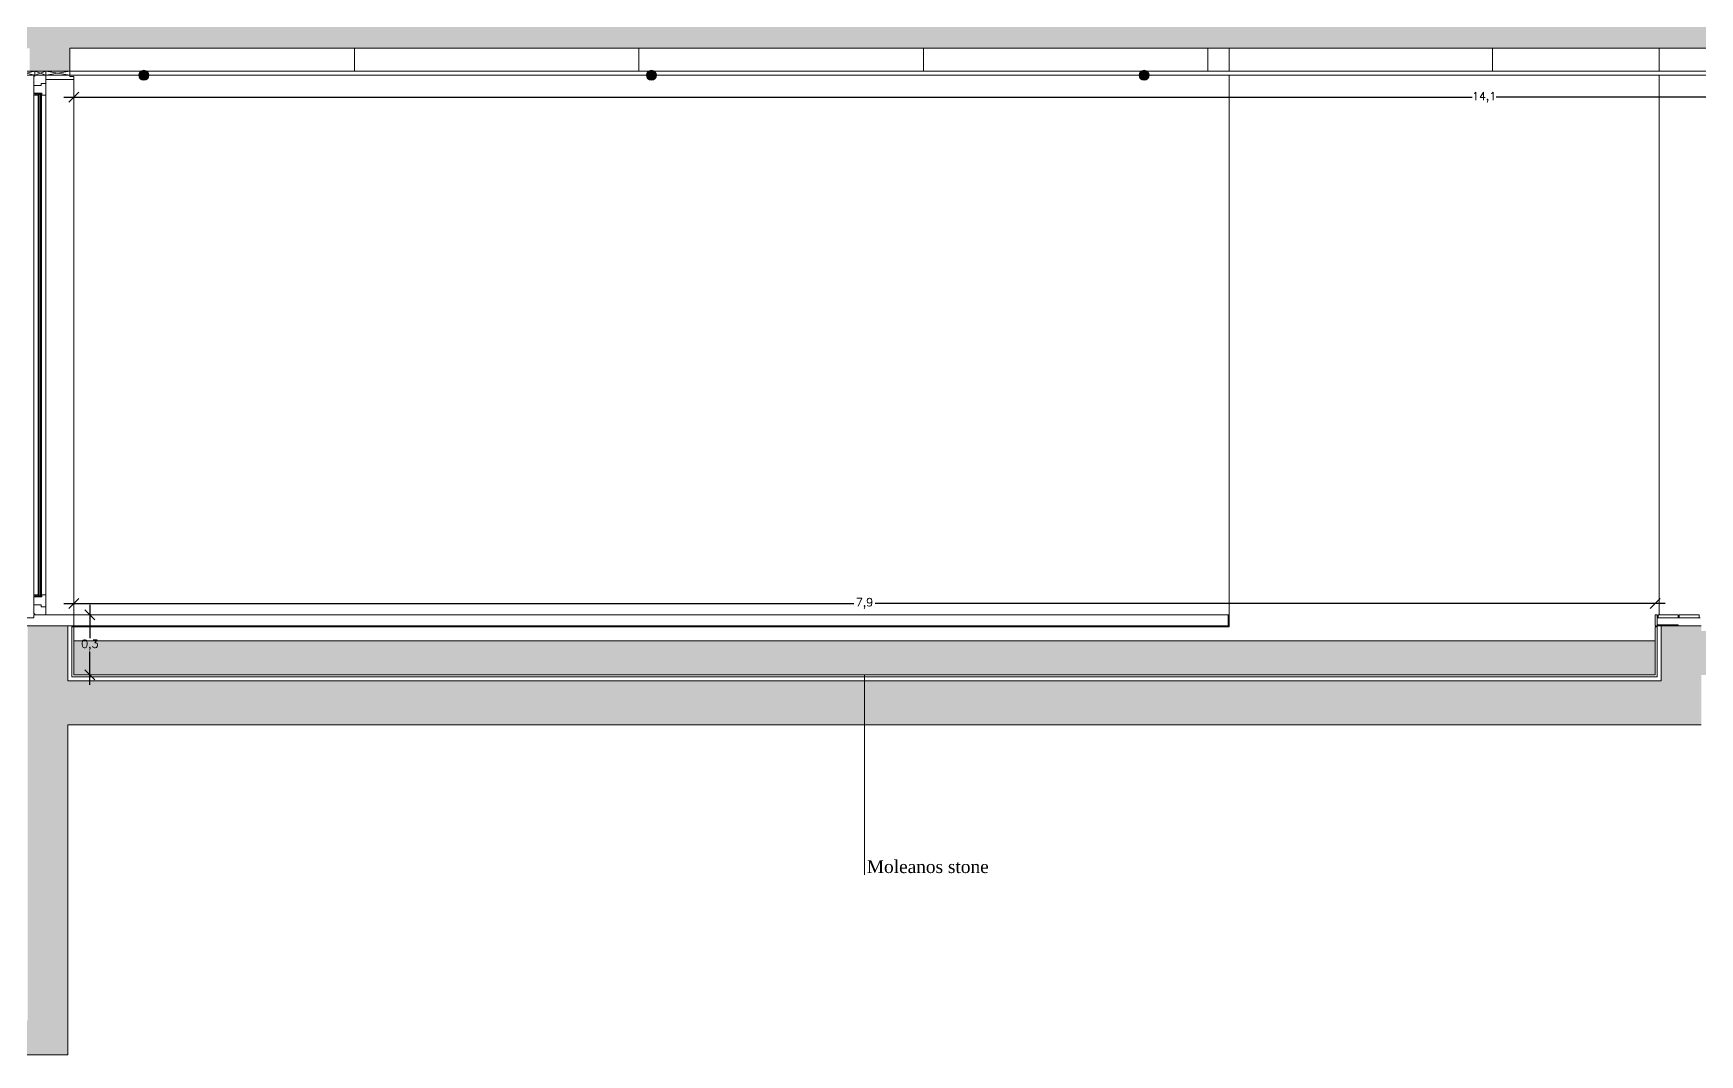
# Model space of a CAD drawing. Header units: inches. Extents: x 23 to 96, y 10 to 141.
# Drawn here: x 44.32 to 52.65, y 20.6 to 25.71 of the extents above; entities that cross this region are included whole.
import ezdxf

# ---------------------------------------------------------------- set-up
doc = ezdxf.new("R2010")
doc.units = ezdxf.units.IN
doc.header["$MEASUREMENT"] = 0
for name, color, linetype, lineweight in [('Cut', 2, 'Continuous', 5), ('Dimensions', 4, 'Continuous', 0), ('Hatch Resistent stratum', 4, 'Continuous', 0), ('Legends', 7, 'Continuous', 0), ('Light points', 6, 'Continuous', 0), ('View in first plane', 250, 'Continuous', 0), ('View in second plane', 253, 'Continuous', 0)]:
    doc.layers.add(name, color=color, linetype=linetype, lineweight=lineweight)
doc.layers.add('Hatch solid 2', color=254, linetype='Continuous', lineweight=0, true_color=0xe8e8e8)
doc.styles.add('texto', font='txt.shx')
doc.dimstyles.new('André 1 50', dxfattribs={"dimtxt": 0.04, "dimasz": 0.05, "dimexe": 0.05, "dimexo": 0.05, "dimgap": 0.01, "dimtad": 0, "dimtih": 1, "dimtoh": 1, "dimlfac": -1, "dimzin": 9, "dimtxsty": 'texto', "dimblk": 'OBLIQUE', "dimcen": 0.08, "dimdle": 0.05, "dimse1": 1, "dimse2": 1, "dimazin": 0, "dimtfac": 1, "dimtmove": 0, "dimatfit": 3, "dimldrblk": 'NONE', "dimfxl": 1, "dimarcsym": 0})

# ---------------------------------------------------------------- blocks, each defined once
blk = doc.blocks.new('_Oblique')
at = {"color": 0, "linetype": 'ByBlock', "lineweight": -2}
blk.add_line((-0.5, -0.5), (0.5, 0.5), dxfattribs=at)
blk = doc.blocks.new('*D139')
at = {"layer": 'DEFPOINTS', "color": 0, "transparency": 16777216}
for p in [(58.6248, 25.499), (44.5248, 25.4786), (58.6248, 25.3893)]:
    blk.add_point(p, dxfattribs=at)
at = {"layer": 'Dimensions', "color": 0, "lineweight": -2, "transparency": 16777216}
for p, q in [((44.4748, 25.3893), (51.5148, 25.3893)), ((58.6748, 25.3893), (51.6348, 25.3893))]:
    blk.add_line(p, q, dxfattribs=at)
at = {"layer": 'Dimensions', "color": 0, "lineweight": -2, "transparency": 16777216, "xscale": 0.05, "yscale": 0.05, "zscale": 0.05, "rotation": 180}
blk.add_blockref('_Oblique', (44.5248, 25.3893), dxfattribs=at)
at = {"layer": 'Dimensions', "color": 0, "lineweight": -2, "transparency": 16777216, "xscale": 0.05, "yscale": 0.05, "zscale": 0.05}
blk.add_blockref('_Oblique', (58.6248, 25.3893), dxfattribs=at)
at = {"layer": 'Dimensions', "color": 0, "transparency": 16777216, "insert": (51.5748, 25.3893), "char_height": 0.04, "attachment_point": 5, "style": 'texto'}
blk.add_mtext('14,1', dxfattribs=at)
blk = doc.blocks.new('_None')
blk = doc.blocks.new('*D142')
at = {"layer": 'DEFPOINTS', "color": 0, "transparency": 16777216}
for p in [(44.5248, 22.8565), (44.5248, 22.799), (52.4298, 22.799)]:
    blk.add_point(p, dxfattribs=at)
at = {"layer": 'Dimensions', "color": 0, "lineweight": -2, "transparency": 16777216}
for p, q in [((44.4748, 22.8565), (48.424, 22.8565)), ((52.4798, 22.8565), (48.5306, 22.8565))]:
    blk.add_line(p, q, dxfattribs=at)
at = {"layer": 'Dimensions', "color": 0, "lineweight": -2, "transparency": 16777216, "xscale": 0.05, "yscale": 0.05, "zscale": 0.05, "rotation": 180}
blk.add_blockref('_Oblique', (44.5248, 22.8565), dxfattribs=at)
at = {"layer": 'Dimensions', "color": 0, "lineweight": -2, "transparency": 16777216, "xscale": 0.05, "yscale": 0.05, "zscale": 0.05}
blk.add_blockref('_Oblique', (52.4298, 22.8565), dxfattribs=at)
at = {"layer": 'Dimensions', "color": 0, "transparency": 16777216, "insert": (48.4773, 22.8565), "char_height": 0.04, "attachment_point": 5, "style": 'texto'}
blk.add_mtext('7,9', dxfattribs=at)
blk = doc.blocks.new('*D146')
at = {"layer": 'DEFPOINTS', "color": 0, "transparency": 16777216}
for p in [(44.5248, 22.799), (44.5248, 22.499), (44.6047, 22.499)]:
    blk.add_point(p, dxfattribs=at)
at = {"layer": 'Dimensions', "color": 0, "lineweight": -2, "transparency": 16777216}
for p, q in [((44.6047, 22.849), (44.6047, 22.6823)), ((44.6047, 22.449), (44.6047, 22.6156))]:
    blk.add_line(p, q, dxfattribs=at)
at = {"layer": 'Dimensions', "color": 0, "lineweight": -2, "transparency": 16777216, "xscale": 0.05, "yscale": 0.05, "zscale": 0.05}
for p, rotation in [((44.6047, 22.799), 90), ((44.6047, 22.499), 270)]:
    blk.add_blockref('_Oblique', p, dxfattribs=dict(at, rotation=rotation))
at = {"layer": 'Dimensions', "color": 0, "transparency": 16777216, "insert": (44.6047, 22.649), "char_height": 0.04, "attachment_point": 5, "style": 'texto'}
blk.add_mtext('0,3', dxfattribs=at)

msp = doc.modelspace()

# ---------------------------------------------------------------- hatches: boundary and pattern name
at = {"layer": 'Hatch Resistent stratum', "ltscale": 0.05}
h = msp.add_hatch(dxfattribs=at)
h.set_pattern_fill('ANSI33', color=256, scale=0.008, angle=-90, style=0)
h.set_pattern_definition([(315, (-136.985536, -44.545077), (0.035921024, 0.035921024), []), (315, (-136.985536, -44.581), (0.035921024, 0.035921024), [0.0254, -0.0127])])
h.paths.add_polyline_path([(70.4448, 22.744), (70.2448, 22.744), (70.2448, 22.719), (65.4298, 22.719), (65.4298, 25.6892), (70.2448, 25.993), (70.2448, 25.564), (70.4448, 25.564), (70.4448, 26.314), (70.3048, 26.314), (70.3048, 26.1449), (70.2938, 26.1442), (63.4448, 25.7121), (63.4448, 25.8964), (63.3048, 25.8964), (63.3048, 25.519), (63.5048, 25.519), (63.5048, 25.5678), (65.3198, 25.6823), (65.3198, 22.719), (63.5048, 22.719), (63.3048, 22.7368), (63.3048, 22.584), (62.4448, 22.584), (62.4448, 28.8904), (62.3048, 28.8904), (62.3048, 28.7306), (59.8748, 28.7306), (57.4448, 28.7306), (57.4448, 28.8904), (57.3048, 28.8904), (57.3048, 25.7843), (39.4448, 25.7843), (39.4448, 25.9423), (39.3048, 25.9423), (39.3048, 25.519), (39.5048, 25.519), (39.5048, 25.634), (44.3048, 25.634), (44.3048, 25.519), (44.3298, 25.519), (44.5048, 25.519), (44.5048, 25.634), (57.2448, 25.634), (57.2448, 25.519), (58.6048, 25.519), (58.6048, 25.719), (57.5048, 25.719), (57.5048, 28.5302), (62.2448, 28.5302), (62.2448, 22.719), (52.6598, 22.719), (52.6598, 22.744), (52.4598, 22.744), (52.4598, 22.469), (44.4948, 22.469), (44.4948, 22.744), (44.2948, 22.744), (44.2948, 20.769), (37.4948, 20.769), (37.4948, 22.744), (37.3248, 22.744), (37.3248, 22.584), (36.2248, 22.584), (36.2248, 22.499), (37.3248, 22.499), (37.3248, 20.599), (44.4948, 20.599), (44.4948, 22.249), (52.6598, 22.249), (52.6598, 22.499), (70.4448, 22.499)])
at = {"layer": 'Hatch solid 2', "ltscale": 0.02}
msp.add_hatch(color=256, dxfattribs=at).paths.add_polyline_path([(52.4298, 22.669), (44.5248, 22.669), (44.5248, 22.499), (52.4298, 22.499)])
at = {"layer": 'Light points'}
for points in [[(44.8498, 25.499, 1), (44.8998, 25.499, 1)], [(47.3873, 25.499, 1), (47.4373, 25.499, 1)], [(49.8498, 25.499, 1), (49.8998, 25.499, 1)]]:
    msp.add_hatch(color=256, dxfattribs=at).paths.add_polyline_path(points)

# ---------------------------------------------------------------- linework, layer by layer
at = {"layer": 'Cut'}
for p, q in [((44.5048, 25.634), (57.2448, 25.634)), ((44.5048, 25.634), (44.5048, 25.519)), ((39.2898, 25.499), (44.3848, 25.499)), ((39.3048, 25.519), (44.3298, 25.519)), ((44.3298, 25.499), (44.2448, 25.519)), ((44.3298, 25.519), (44.2448, 25.499)), ((44.3248, 25.448), (44.3248, 25.494)), ((44.3248, 25.494), (44.3298, 25.494)), ((44.3298, 25.499), (44.3848, 25.519)), ((44.3298, 25.519), (44.3848, 25.499)), ((44.3298, 25.499), (44.3298, 25.519)), ((44.5048, 25.519), (44.3298, 25.519)), ((44.3848, 25.499), (44.3298, 25.499)), ((44.3298, 25.494), (44.3298, 25.499)), ((44.3848, 25.499), (44.3848, 25.519)), ((44.3848, 25.519), (44.5048, 25.499)), ((44.3848, 25.499), (44.5048, 25.519)), ((44.3848, 25.499), (44.3848, 25.458)), ((44.5048, 25.499), (44.3848, 25.499)), ((44.5048, 25.519), (57.2248, 25.519)), ((44.5048, 25.4936), (44.5048, 25.519)), ((44.5048, 25.499), (57.2248, 25.499)), ((44.5048, 25.4936), (44.5248, 25.4936)), ((44.5248, 25.4936), (44.5248, 25.4786)), ((44.3248, 25.409), (44.3248, 25.448)), ((44.3248, 25.448), (44.3618, 25.448)), ((44.3448, 25.409), (44.3248, 25.409)), ((44.3248, 25.409), (44.3248, 25.399)), ((44.3248, 25.399), (44.3448, 25.409)), ((44.3448, 25.399), (44.3248, 25.409)), ((44.3648, 25.409), (44.3448, 25.409)), ((44.3448, 25.399), (44.3448, 25.409)), ((44.3468, 25.407), (44.3468, 22.891)), ((44.3628, 25.407), (44.3468, 25.407)), ((44.3508, 25.407), (44.3508, 22.891)), ((44.3588, 25.407), (44.3588, 22.891)), ((44.3618, 25.448), (44.3618, 25.458)), ((44.3618, 25.458), (44.3848, 25.458)), ((44.3628, 25.407), (44.3628, 22.891)), ((44.3648, 25.409), (44.3648, 25.399)), ((44.3848, 25.4786), (44.5248, 25.4786)), ((44.3848, 25.399), (44.3848, 25.458)), ((44.3248, 25.399), (44.3448, 25.399)), ((44.3508, 25.404), (44.3588, 25.404)), ((44.3648, 25.399), (44.3848, 25.399)), ((44.3248, 22.889), (44.3248, 22.899)), ((44.3248, 22.899), (44.3448, 22.899)), ((44.3248, 22.899), (44.3448, 22.889)), ((44.3448, 22.899), (44.3248, 22.889)), ((44.3448, 22.889), (44.3248, 22.889)), ((44.3248, 22.889), (44.3248, 22.85)), ((44.3248, 22.85), (44.3618, 22.85)), ((44.3248, 22.85), (44.3248, 22.804)), ((44.3448, 22.899), (44.3448, 22.889)), ((44.3648, 22.889), (44.3448, 22.889)), ((44.3628, 22.891), (44.3468, 22.891)), ((44.3508, 22.894), (44.3588, 22.894)), ((44.3618, 22.85), (44.3618, 22.84)), ((44.3618, 22.84), (44.3848, 22.84)), ((44.3648, 22.889), (44.3648, 22.899)), ((44.3648, 22.899), (44.3848, 22.899)), ((44.3848, 22.899), (44.3848, 22.84)), ((44.3848, 22.799), (44.3848, 22.84)), ((44.5248, 22.744), (44.2248, 22.744)), ((44.3248, 22.784), (44.2748, 22.784)), ((44.3248, 22.804), (44.3298, 22.804)), ((44.5248, 22.799), (44.3248, 22.799)), ((44.3248, 22.799), (44.3248, 22.784)), ((44.3298, 22.804), (44.3298, 22.799)), ((44.3298, 22.804), (44.3298, 22.799)), ((44.3848, 22.799), (44.3298, 22.799)), ((44.4948, 22.744), (44.4948, 22.469)), ((44.5148, 22.744), (44.5148, 22.489)), ((44.5248, 22.799), (44.5248, 22.744)), ((52.4298, 22.744), (52.4298, 22.799)), ((52.4398, 22.799), (52.4298, 22.799)), ((52.6598, 22.744), (52.4298, 22.744)), ((52.4398, 22.749), (52.4398, 22.799)), ((52.5448, 22.749), (52.4398, 22.749)), ((52.4398, 22.744), (52.4398, 22.489)), ((52.4448, 22.799), (52.5448, 22.799)), ((52.4448, 22.784), (52.4448, 22.799)), ((52.5448, 22.784), (52.4448, 22.784)), ((52.4598, 22.744), (52.4598, 22.469)), ((52.5448, 22.784), (52.5448, 22.799)), ((52.5448, 22.744), (52.5448, 22.749)), ((52.5498, 22.799), (52.6498, 22.799)), ((52.5498, 22.784), (52.5498, 22.799)), ((52.6498, 22.784), (52.5498, 22.784)), ((52.6498, 22.784), (52.6498, 22.799)), ((44.5248, 22.739), (44.5148, 22.739)), ((44.5248, 22.739), (44.5248, 22.499)), ((52.4398, 22.739), (52.4298, 22.739)), ((52.4298, 22.739), (52.4298, 22.499)), ((44.5248, 22.499), (52.4298, 22.499)), ((48.4773, 22.499), (48.4773, 21.499)), ((44.4948, 22.469), (52.4598, 22.469)), ((44.5148, 22.489), (52.4398, 22.489)), ((44.4948, 22.249), (52.6598, 22.249)), ((44.4948, 22.249), (44.4948, 20.599)), ((44.4948, 20.599), (37.3248, 20.599))]:
    msp.add_line(p, q, dxfattribs=at)
for p in [(47.3492, 25.634), (48.7715, 25.634), (50.1937, 25.634), (51.6159, 25.634)]:
    msp.add_point(p, dxfattribs=at)
at = {"layer": 'Light points'}
for centre in [(44.8748, 25.499), (47.4123, 25.499), (49.8748, 25.499)]:
    msp.add_circle(centre, 0.025, dxfattribs=at)
at = {"layer": 'View in first plane'}
for p, q in [((50.2998, 25.6315), (50.2998, 25.519)), ((52.4498, 25.6315), (52.4498, 25.519)), ((50.2998, 25.499), (50.2998, 22.739)), ((52.4498, 25.499), (52.4498, 22.799)), ((44.5248, 25.4786), (44.5248, 22.799)), ((44.5248, 22.799), (50.2998, 22.799)), ((44.5248, 22.744), (50.2948, 22.744)), ((50.2948, 22.799), (50.2948, 22.744)), ((52.4448, 22.784), (52.4398, 22.784)), ((52.5448, 22.784), (52.5498, 22.784)), ((52.6548, 22.784), (52.6498, 22.784)), ((44.5248, 22.739), (50.2998, 22.739))]:
    msp.add_line(p, q, dxfattribs=at)
at = {"layer": 'View in second plane'}
for p, q in [((45.927, 25.634), (45.927, 25.519)), ((47.3492, 25.634), (47.3492, 25.519)), ((48.7715, 25.634), (48.7715, 25.519)), ((50.1937, 25.634), (50.1937, 25.519)), ((51.6159, 25.634), (51.6159, 25.519)), ((44.3248, 25.399), (44.3248, 22.899)), ((44.3848, 25.399), (44.3848, 22.899)), ((52.4298, 22.669), (44.5248, 22.669))]:
    msp.add_line(p, q, dxfattribs=at)
msp.add_point((45.927, 25.634), dxfattribs=at)

# ---------------------------------------------------------------- texts
at = {"layer": 'Legends', "insert": (48.489, 21.5719), "char_height": 0.064, "width": 17.128205, "attachment_point": 1, "style": 'texto'}
msp.add_mtext('{\\fTimes New Roman|b0|i0|c0|p18;Moleanos stone}', dxfattribs=at)

# ---------------------------------------------------------------- dimensions: what is measured, and where the dimension line sits
at = {"layer": 'Dimensions'}
for base, p1, p2, picture, middle in [((58.6248, 25.3893), (44.5248, 25.4786), (58.6248, 25.499), '*D139', (51.5748, 25.3893)), ((44.5247938139, 22.8564803965), (52.4297938138, 22.7989804017), (44.5247938139, 22.7989804017), '*D142', (48.4772938139, 22.8564803965))]:
    dim = msp.add_linear_dim(base=base, p1=p1, p2=p2, dimstyle='André 1 50', override={"dimfxl": 100, "dimfxlon": 1}, dxfattribs=at)
    dim.commit()
    dim.dimension.update_dxf_attribs({"geometry": picture, "text_midpoint": middle})
dim = msp.add_linear_dim(base=(44.6047, 22.499), p1=(44.5248, 22.799), p2=(44.5248, 22.499), angle=90, dimstyle='André 1 50', override={"dimfxl": 100, "dimfxlon": 1}, dxfattribs=at)
dim.commit()
dim.dimension.update_dxf_attribs({"geometry": '*D146', "text_midpoint": (44.6047, 22.649)})

doc.saveas('drawing.dxf')
